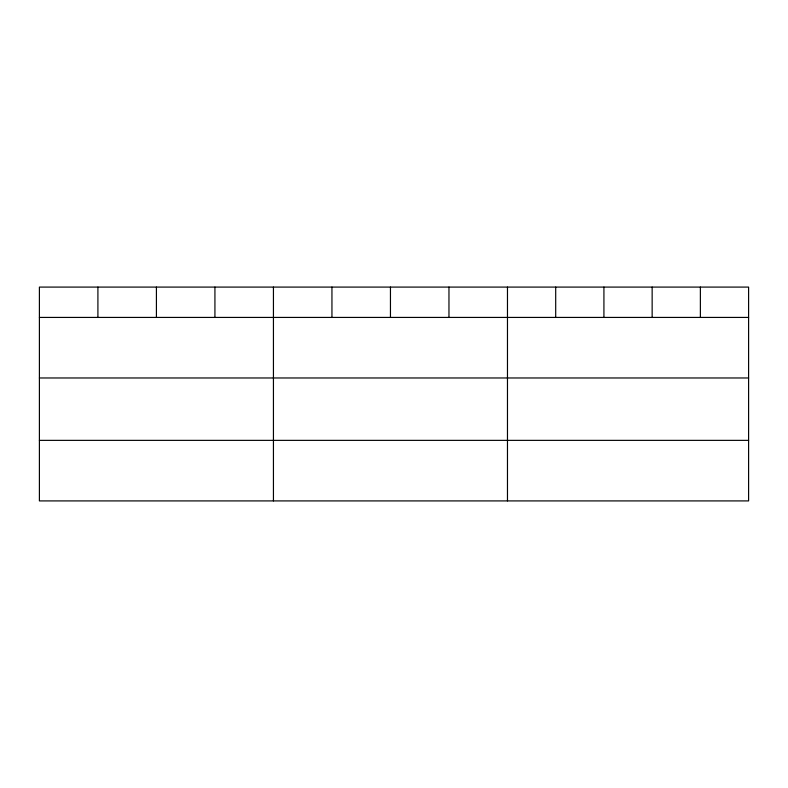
<?xml version="1.0" encoding="UTF-8"?>
<svg xmlns="http://www.w3.org/2000/svg" width="788" height="788" viewBox="0 0 788 788"><rect width="100%" height="100%" fill="white"/><g stroke="black" fill="none" stroke-linecap="round" stroke-linejoin="round"><path stroke-width="1.18" d="M748.6 317.426L748.6 500.912L39.4 500.912L39.4 287.088L748.6 287.088L748.6 317.426L39.4 317.426M39.4 377.974L748.6 377.974M39.4 440.364L748.6 440.364M700.374 287.088L700.374 317.426M652.149 287.088L652.149 317.426M603.923 287.088L603.923 317.426M555.698 287.088L555.698 317.426M507.472 287.088L507.472 500.912M448.963 287.088L448.963 317.426M390.454 287.088L390.454 317.426M331.945 287.088L331.945 317.426M273.436 287.088L273.436 500.912M214.927 287.088L214.927 317.426M156.418 287.088L156.418 317.426M97.909 287.088L97.909 317.426"/></g></svg>
